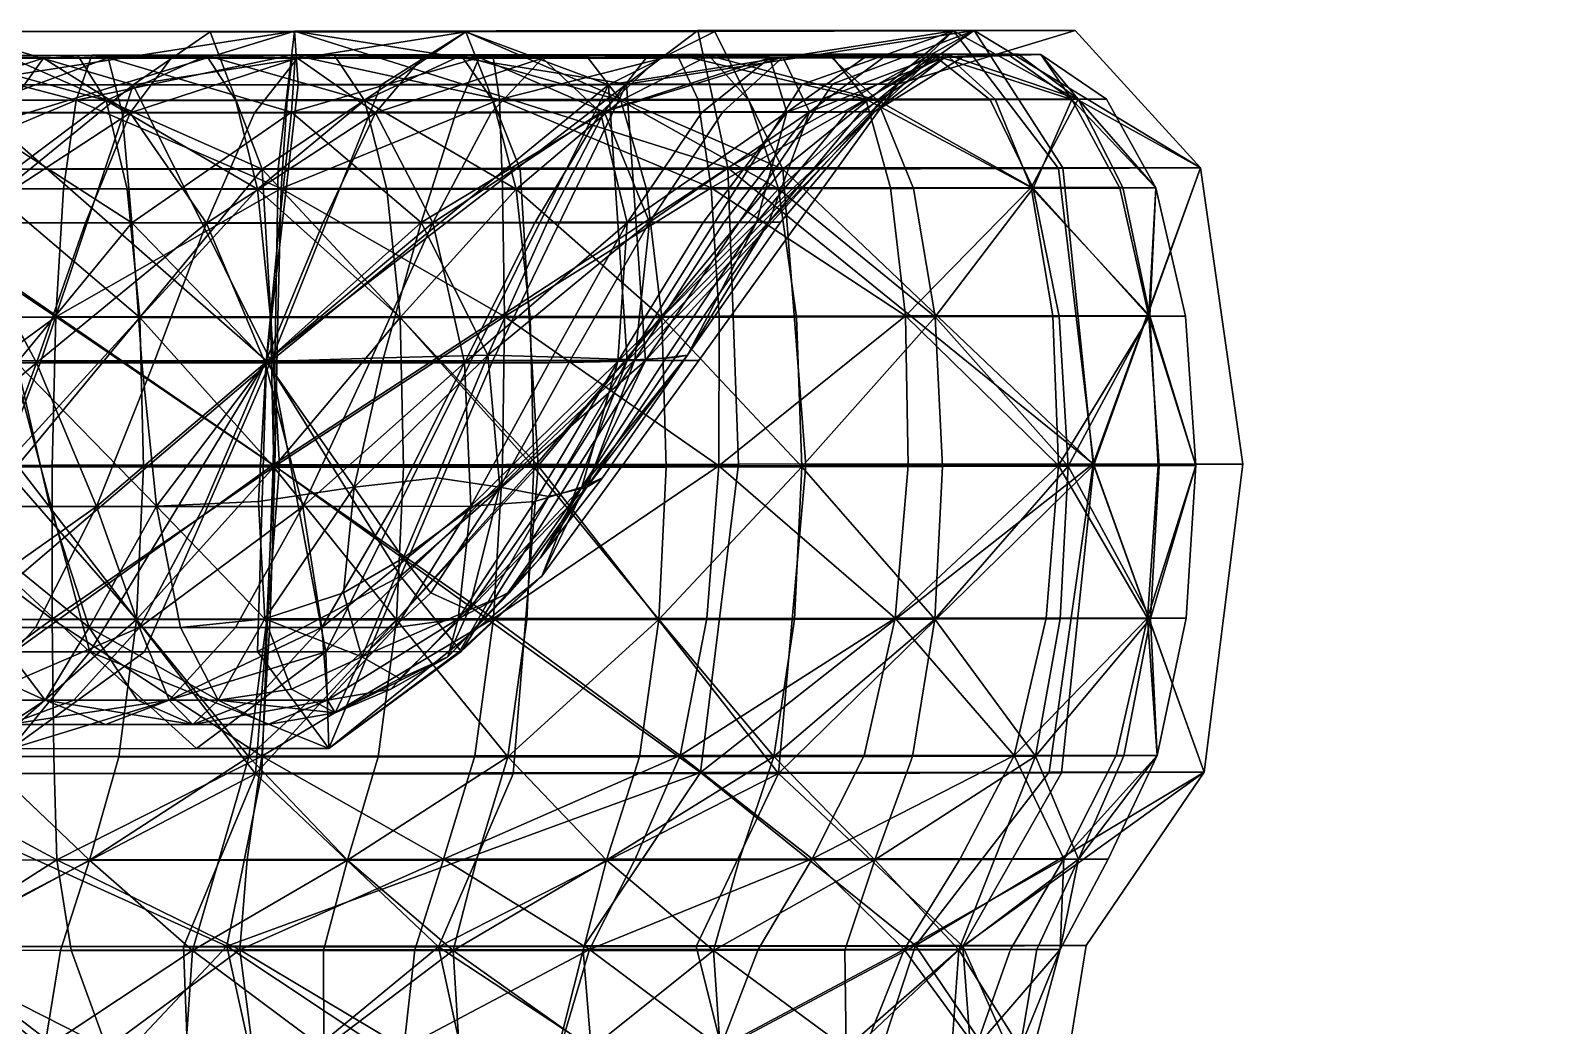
# Model space of a CAD drawing. Extents: x -333 to -8, y 0 to 313.
# Drawn here: x -59.9 to -15.25, y 283.21 to 312.48 of the extents above; entities that cross this region are included whole.
import ezdxf

# ---------------------------------------------------------------- set-up
doc = ezdxf.new("R2010")
doc.units = 0
doc.layers.add('Box02', color=7, linetype='CONTINUOUS')
doc.layers.add('Box05', color=7, linetype='CONTINUOUS')

msp = doc.modelspace()

# ---------------------------------------------------------------- meshes
at = {"layer": 'Box02', "color": 7}
mesh = msp.add_polyface(dxfattribs=at)
corners = [(-61.131023, 307.816162, 36.401573), (-57.665585, 310.418884, 33.303127), (-61.720406, 310.423187, 35.231228), (-62.508522, 311.745087, 33.673695), (-58.502018, 311.740875, 31.765034), (-54.709896, 311.738312, 29.681961), (-66.231873, 310.429688, 36.867756), (-66.916786, 311.751251, 35.27494), (-65.717171, 307.822876, 38.070736), (-64.524734, 310.061371, 29.716461), (-67.733513, 311.669617, 33.382195), (-63.456318, 311.663788, 31.808821), (-56.954002, 310.054901, 25.813057), (-59.513462, 311.659729, 29.920681), (-55.75563, 311.657166, 27.857273), (-60.662003, 310.057434, 27.847445), (-68.941414, 310.417145, -20.293491), (-63.552773, 311.742859, -19.881973), (-64.235062, 310.421448, -21.493275), (-61.95245, 310.058075, -15.973303), (-67.177864, 311.657532, -16.907568), (-66.124481, 310.055023, -14.871105), (-62.772766, 311.661041, -18.004389), (-58.545349, 310.428253, -22.228065), (-64.762215, 307.814758, -22.725513), (-52.511536, 307.830688, -23.740049), (-58.923393, 307.822052, -23.56798), (-58.084133, 311.749023, -20.505705), (-57.610252, 311.666473, -18.552837), (-57.194225, 310.062744, -16.521412), (-61.909729, 306.81604, 25.622696), (-65.022308, 306.813416, -12.724944), (-56.906563, 306.819855, -14.563374)]
mesh.append_faces([[corners[k] for k in face] for face in [(0, 1, 2), (3, 1, 4), (1, 3, 2), (1, 5, 4), (3, 6, 2), (6, 3, 7), (0, 6, 8), (6, 0, 2), (9, 10, 11), (3, 10, 7), (10, 3, 11), (12, 13, 14), (13, 12, 15), (5, 13, 4), (3, 13, 11), (13, 3, 4), (9, 13, 15), (13, 9, 11), (16, 17, 18), (19, 20, 21), (20, 19, 22), (17, 20, 22), (23, 24, 18), (23, 25, 26), (17, 23, 18), (23, 17, 27), (19, 28, 22), (28, 19, 29), (17, 28, 27), (28, 17, 22), (12, 30, 15), (30, 9, 15), (31, 19, 21), (19, 32, 29)]], dxfattribs={"vtx0": -1})
mesh = msp.add_polyface(dxfattribs=at)
corners = [(-57.665585, 310.418884, 33.303127), (-53.213848, 307.809174, 32.354416), (-53.851177, 310.416321, 31.207533), (-54.709896, 311.738312, 29.681961), (-59.513462, 311.659729, 29.920681), (-55.75563, 311.657166, 27.857273), (-50.060944, 310.41507, 29.06852), (-50.944782, 311.737061, 27.55747), (-47.219086, 311.737366, 25.158968), (-56.954002, 310.054901, 25.813057), (-52.03352, 311.655914, 25.758095), (-53.299248, 310.053589, 23.753984), (-49.744049, 310.05368, 21.477131), (-48.379143, 311.656097, 23.40966), (-52.511536, 307.830688, -23.740049), (-58.545349, 310.428253, -22.228065), (-52.340515, 310.436279, -22.301676), (-52.179146, 311.756287, -20.482862), (-58.084133, 311.749023, -20.505705), (-46.088776, 310.444366, -21.517914), (-46.289619, 311.76358, -19.680254), (-46.001514, 307.839355, -22.990364), (-52.210716, 310.068176, -16.47509), (-46.686741, 311.67926, -17.698557), (-52.108765, 311.672882, -18.4764), (-47.362846, 310.073608, -15.793983), (-57.610252, 311.666473, -18.552837), (-57.194225, 310.062744, -16.521412), (-54.714069, 306.812134, 21.628736), (-56.906563, 306.819855, -14.563374), (-48.400642, 306.828827, -14.187699)]
mesh.append_faces([[corners[k] for k in face] for face in [(0, 1, 2), (3, 0, 2), (4, 3, 5), (1, 6, 2), (3, 6, 7), (6, 3, 2), (6, 8, 7), (9, 10, 11), (10, 9, 5), (12, 10, 13), (10, 12, 11), (8, 10, 7), (10, 8, 13), (3, 10, 5), (10, 3, 7), (14, 15, 16), (17, 15, 18), (15, 17, 16), (17, 19, 16), (19, 17, 20), (14, 19, 21), (19, 14, 16), (22, 23, 24), (23, 22, 25), (17, 23, 20), (23, 17, 24), (17, 26, 24), (26, 17, 18), (22, 26, 27), (26, 22, 24), (28, 9, 11), (12, 28, 11), (29, 22, 27), (22, 30, 25)]], dxfattribs={"vtx0": -1})
mesh = msp.add_polyface(dxfattribs=at)
corners = [(-45.603966, 307.80835, 27.755407), (-49.019543, 304.03363, 30.891268), (-45.19413, 304.034088, 28.426287), (-49.409897, 307.807922, 30.207649), (-41.319107, 304.036713, 25.378483), (-39.868191, 307.846771, -21.067574), (-45.945122, 304.066376, -23.876444), (-46.001514, 307.839355, -22.990364), (-42.519409, 310.417786, 23.663588), (-46.286488, 310.415436, 26.636927), (-41.769821, 307.810852, 24.735769), (-47.219086, 311.737366, 25.158968), (-43.5452, 311.739471, 22.253851), (-50.060944, 310.41507, 29.06852), (-43.117523, 310.058411, 15.497745), (-44.824524, 311.657959, 20.598486), (-41.40168, 311.661682, 17.11108), (-46.334705, 310.055237, 18.789413), (-48.379143, 311.656097, 23.40966), (-49.744049, 310.05368, 21.477131), (-46.088776, 310.444366, -21.517914), (-40.867363, 311.769806, -17.964697), (-46.289619, 311.76358, -19.680254), (-43.011528, 310.078186, -14.437748), (-46.686741, 311.67926, -17.698557), (-47.362846, 310.073608, -15.793983), (-41.762623, 311.684692, -16.14279), (-48.053074, 306.813324, 16.918558), (-45.050838, 306.815979, 13.863223), (-47.11834, 302.70047, 12.060251), (-48.400642, 306.828827, -14.187699), (-44.68148, 306.832581, -13.072459), (-46.43544, 302.922058, -11.854345), (-41.680908, 306.834961, -11.287157), (-42.335583, 306.820038, 10.110834)]
mesh.append_faces([[corners[k] for k in face] for face in [(0, 1, 2), (1, 0, 3), (4, 0, 2), (5, 6, 7), (0, 8, 9), (8, 0, 10), (11, 8, 12), (8, 11, 9), (11, 13, 9), (13, 0, 9), (14, 15, 16), (15, 14, 17), (11, 15, 18), (15, 11, 12), (19, 15, 17), (15, 19, 18), (20, 5, 7), (21, 20, 22), (23, 24, 25), (24, 23, 26), (21, 24, 26), (24, 21, 22), (14, 27, 17), (27, 14, 28), (27, 19, 17), (29, 27, 28), (23, 30, 31), (30, 23, 25), (30, 32, 31), (33, 23, 31), (32, 33, 31), (14, 34, 28), (34, 29, 28)]], dxfattribs={"vtx0": -1})
mesh = msp.add_polyface(dxfattribs=at)
corners = [(-37.881226, 307.815857, 20.886835), (-41.319107, 304.036713, 25.378483), (-37.357506, 304.041901, 21.478285), (-41.769821, 307.810852, 24.735769), (-45.603966, 307.80835, 27.755407), (-45.945122, 304.066376, -23.876444), (-39.868191, 307.846771, -21.067574), (-39.629471, 304.074097, -21.902773), (-42.519409, 310.417786, 23.663588), (-38.751312, 310.422424, 19.899343), (-39.935539, 311.743683, 18.60952), (-43.5452, 311.739471, 22.253851), (-44.824524, 311.657959, 20.598486), (-41.40168, 311.661682, 17.11108), (-46.088776, 310.444366, -21.517914), (-40.258358, 310.451263, -19.680586), (-40.867363, 311.769806, -17.964697), (-35.317482, 310.455719, -16.593508), (-43.011528, 310.078186, -14.437748), (-37.754852, 311.688141, -13.73258), (-41.762623, 311.684692, -16.14279), (-39.517673, 310.081085, -12.366037), (-43.117523, 310.058411, 15.497745), (-38.142635, 311.667419, 12.733959), (-40.138802, 310.063293, 11.409032), (-37.640717, 310.06897, 6.856251), (-41.680908, 306.834961, -11.287157), (-36.968716, 310.082245, -9.624012), (-39.482246, 306.835876, -8.873833), (-42.115204, 302.78595, -8.171614), (-38.168812, 306.835297, -5.874532), (-40.563805, 302.922394, -2.335293), (-37.823925, 306.83316, -2.331295), (-38.530907, 306.829376, 1.713838), (-40.098534, 306.824768, 5.961125), (-42.609711, 302.74231, 4.970291), (-42.335583, 306.820038, 10.110834)]
mesh.append_faces([[corners[k] for k in face] for face in [(0, 1, 2), (1, 0, 3), (4, 1, 3), (5, 6, 7), (0, 8, 3), (8, 0, 9), (10, 8, 9), (8, 10, 11), (10, 12, 11), (12, 10, 13), (6, 14, 15), (14, 16, 15), (17, 6, 15), (16, 17, 15), (18, 19, 20), (19, 18, 21), (19, 16, 20), (22, 23, 24), (23, 22, 13), (23, 25, 24), (10, 23, 13), (18, 26, 21), (27, 26, 28), (26, 27, 21), (26, 29, 28), (30, 31, 32), (29, 30, 28), (25, 33, 34), (33, 35, 34), (31, 33, 32), (36, 22, 24), (35, 36, 34), (25, 36, 24), (36, 25, 34)]], dxfattribs={"vtx0": -1})
mesh = msp.add_polyface(dxfattribs=at)
corners = [(-34.142841, 304.079193, -18.399656), (-39.868191, 307.846771, -21.067574), (-34.586445, 307.851624, -17.720322), (-35.317482, 310.455719, -16.593508), (-32.959278, 311.775482, -11.54776), (-36.364204, 311.773804, -15.202998), (-40.867363, 311.769806, -17.964697), (-35.055176, 310.079041, -2.30965), (-32.983665, 311.688843, -6.698326), (-35.452076, 310.081604, -6.25683), (-36.968716, 310.082245, -9.624012), (-34.787258, 311.689575, -10.555303), (-37.754852, 311.688141, -13.73258), (-39.517673, 310.081085, -12.366037), (-37.881226, 307.815857, 20.886835), (-34.973793, 310.429688, 15.095031), (-38.751312, 310.422424, 19.899343), (-33.911942, 307.823669, 15.946694), (-39.935539, 311.743683, 18.60952), (-36.402493, 311.750244, 13.993372), (-33.335831, 311.757874, 8.757299), (-37.640717, 310.06897, 6.856251), (-38.142635, 311.667419, 12.733959), (-35.359341, 311.674072, 7.815789), (-33.363777, 311.680603, 2.705241), (-32.467896, 311.685883, -2.249021), (-35.865452, 310.074524, 2.172367), (-38.168812, 306.835297, -5.874532), (-37.823925, 306.83316, -2.331295), (-39.482246, 306.835876, -8.873833), (-38.530907, 306.829376, 1.713838)]
mesh.append_faces([[corners[k] for k in face] for face in [(0, 1, 2), (1, 3, 2), (4, 3, 5), (3, 6, 5), (7, 8, 9), (10, 8, 11), (8, 10, 9), (6, 12, 5), (4, 12, 11), (12, 4, 5), (10, 12, 13), (12, 10, 11), (14, 15, 16), (15, 14, 17), (18, 15, 19), (15, 18, 16), (15, 20, 19), (21, 22, 23), (20, 22, 19), (22, 20, 23), (22, 18, 19), (7, 24, 25), (24, 7, 26), (20, 24, 23), (21, 24, 26), (24, 21, 23), (7, 27, 28), (27, 7, 9), (10, 27, 9), (27, 10, 29), (7, 30, 26), (30, 7, 28), (30, 21, 26)]], dxfattribs={"vtx0": -1})
mesh = msp.add_polyface(dxfattribs=at)
corners = [(-26.780884, 307.848999, -2.009823), (-26.956015, 304.080566, -8.107579), (-27.749762, 307.852936, -7.903645), (-30.449289, 307.85376, -13.236412), (-34.142841, 304.079193, -18.399656), (-34.586445, 307.851624, -17.720322), (-26.983376, 304.06897, 4.394816), (-27.83568, 307.841797, 4.15725), (-35.317482, 310.455719, -16.593508), (-31.506151, 310.457642, -12.481446), (-32.959278, 311.775482, -11.54776), (-29.064373, 310.456848, -7.569169), (-28.232141, 310.453186, -2.08145), (-30.160683, 311.771393, -2.167066), (-30.831718, 311.774719, -7.151584), (-32.983665, 311.688843, -6.698326), (-35.055176, 310.079041, -2.30965), (-32.467896, 311.685883, -2.249021), (-34.787258, 311.689575, -10.555303), (-29.249464, 310.446503, 3.75695), (-30.388063, 307.832855, 10.256457), (-31.651594, 310.438202, 9.598337), (-33.335831, 311.757874, 8.757299), (-31.125305, 311.76535, 3.25319), (-34.973793, 310.429688, 15.095031), (-33.911942, 307.823669, 15.946694), (-33.363777, 311.680603, 2.705241)]
mesh.append_faces([[corners[k] for k in face] for face in [(0, 1, 2), (1, 3, 2), (3, 4, 5), (6, 0, 7), (3, 8, 9), (8, 3, 5), (8, 10, 9), (0, 11, 12), (11, 0, 2), (13, 11, 14), (11, 13, 12), (10, 11, 9), (11, 10, 14), (3, 11, 2), (11, 3, 9), (15, 16, 17), (10, 15, 14), (15, 10, 18), (13, 15, 17), (15, 13, 14), (0, 19, 7), (19, 0, 12), (20, 19, 21), (19, 20, 7), (22, 19, 23), (19, 22, 21), (13, 19, 12), (19, 13, 23), (22, 24, 21), (20, 24, 25), (24, 20, 21), (13, 26, 23), (26, 13, 17), (26, 22, 23)]], dxfattribs={"vtx0": -1})
mesh = msp.add_polyface(dxfattribs=at)
corners = [(-61.131023, 307.816162, 36.401573), (-65.411057, 304.048798, 38.793968), (-60.779438, 304.041931, 37.104889), (-65.717171, 307.822876, 38.070736), (-60.686455, 299.640747, 37.299194), (-56.669399, 304.037476, 35.151054), (-57.042072, 307.811768, 34.457592), (-64.762215, 307.814758, -22.725513), (-59.147743, 304.04834, -24.373499), (-65.076843, 304.040771, -23.465904), (-58.923393, 307.822052, -23.56798), (-65.181343, 299.639618, -23.699135), (-52.511536, 307.830688, -23.740049), (-57.665585, 310.418884, 33.303127), (-58.545349, 310.428253, -22.228065), (-61.909729, 306.81604, 25.622696), (-56.954002, 310.054901, 25.813057), (-58.270618, 306.813477, 23.628908), (-64.524734, 310.061371, 29.716461), (-65.674713, 306.819855, 27.476458), (-66.915642, 302.7052, 25.006001), (-63.265148, 302.701508, 23.166866), (-59.710388, 302.698944, 21.222065), (-64.736763, 298.479858, 20.400381), (-61.95245, 310.058075, -15.973303), (-65.022308, 306.813416, -12.724944), (-61.149231, 306.815979, -13.9015), (-60.295124, 302.700836, -11.675757), (-63.838135, 302.6987, -10.375422), (-67.256561, 302.697571, -8.769035), (-62.538731, 298.476929, -7.728884), (-54.714069, 306.812134, 21.628736), (-56.266945, 302.697571, 19.289244), (-57.946846, 298.475952, 16.642412), (-56.906563, 306.819855, -14.563374), (-56.613853, 302.703979, -12.537499), (-56.182697, 298.481201, -10.302566)]
mesh.append_faces([[corners[k] for k in face] for face in [(0, 1, 2), (1, 0, 3), (1, 4, 2), (4, 5, 2), (0, 5, 6), (5, 0, 2), (7, 8, 9), (8, 7, 10), (8, 11, 9), (12, 8, 10), (13, 0, 6), (7, 14, 10), (15, 16, 17), (18, 15, 19), (20, 15, 21), (15, 20, 19), (22, 15, 17), (15, 22, 21), (22, 23, 21), (23, 20, 21), (24, 25, 26), (27, 25, 28), (25, 27, 26), (25, 29, 28), (29, 30, 28), (30, 27, 28), (22, 31, 32), (31, 22, 17), (33, 22, 32), (34, 24, 26), (27, 34, 26), (34, 27, 35), (27, 36, 35)]], dxfattribs={"vtx0": -1})
mesh = msp.add_polyface(dxfattribs=at)
corners = [(-53.213848, 307.809174, 32.354416), (-56.669399, 304.037476, 35.151054), (-52.83231, 304.034912, 33.042999), (-57.042072, 307.811768, 34.457592), (-52.730659, 299.633698, 33.229519), (-49.019543, 304.03363, 30.891268), (-49.409897, 307.807922, 30.207649), (-52.511536, 307.830688, -23.740049), (-45.945122, 304.066376, -23.876444), (-52.610859, 304.057312, -24.605183), (-46.001514, 307.839355, -22.990364), (-52.699539, 299.656372, -24.938021), (-59.147743, 304.04834, -24.373499), (-57.665585, 310.418884, 33.303127), (-50.060944, 310.41507, 29.06852), (-45.603966, 307.80835, 27.755407), (-49.744049, 310.05368, 21.477131), (-48.053074, 306.813324, 16.918558), (-51.291183, 306.812073, 19.449505), (-52.986202, 302.697357, 17.218164), (-49.91954, 302.698334, 14.858582), (-47.11834, 302.70047, 12.060251), (-56.954002, 310.054901, 25.813057), (-54.714069, 306.812134, 21.628736), (-58.270618, 306.813477, 23.628908), (-56.266945, 302.697571, 19.289244), (-51.874031, 298.476379, 12.482146), (-52.210716, 310.068176, -16.47509), (-56.906563, 306.819855, -14.563374), (-52.566353, 306.824371, -14.671722), (-52.96051, 302.742249, -12.89718), (-56.613853, 302.703979, -12.537499), (-46.43544, 302.922058, -11.854345), (-48.400642, 306.828827, -14.187699), (-49.501274, 302.849792, -12.691332), (-50.365883, 299.04126, -11.116507), (-56.182697, 298.481201, -10.302566)]
mesh.append_faces([[corners[k] for k in face] for face in [(0, 1, 2), (1, 0, 3), (1, 4, 2), (0, 5, 6), (5, 0, 2), (4, 5, 2), (7, 8, 9), (8, 7, 10), (8, 11, 9), (11, 12, 9), (12, 7, 9), (0, 13, 3), (14, 0, 6), (15, 14, 6), (16, 17, 18), (19, 17, 20), (17, 19, 18), (17, 21, 20), (22, 23, 24), (19, 23, 18), (23, 19, 25), (23, 16, 18), (21, 26, 20), (27, 28, 29), (30, 28, 31), (28, 30, 29), (32, 33, 34), (30, 33, 29), (33, 30, 34), (33, 27, 29), (30, 35, 34), (35, 32, 34), (36, 30, 31)]], dxfattribs={"vtx0": -1})
mesh = msp.add_polyface(dxfattribs=at)
corners = [(-29.643919, 299.680756, -13.840859), (-34.446995, 295.189697, -18.547712), (-34.068935, 299.678497, -18.664469), (-39.637848, 299.67337, -22.247427), (-25.606945, 299.675812, -1.883704), (-27.031132, 295.191101, -7.918355), (-26.708138, 299.679932, -8.129603), (-26.956015, 304.080566, -8.107579), (-26.780884, 307.848999, -2.009823), (-25.905502, 304.076477, -1.969861), (-30.449289, 307.85376, -13.236412), (-29.810074, 304.081421, -13.692719), (-39.868191, 307.846771, -21.067574), (-34.142841, 304.079193, -18.399656), (-39.629471, 304.074097, -21.902773), (-29.363836, 299.658752, 10.827569), (-26.935802, 295.179626, 4.678522), (-26.685699, 299.668213, 4.543845), (-33.28302, 295.160858, 16.523046), (-33.060802, 299.649078, 16.642006), (-37.881226, 307.815857, 20.886835), (-33.272362, 304.050079, 16.45612), (-33.911942, 307.823669, 15.946694), (-37.357506, 304.041901, 21.478285), (-30.388063, 307.832855, 10.256457), (-29.626656, 304.059631, 10.64922), (-37.196033, 299.640778, 21.661692), (-26.983376, 304.06897, 4.394816), (-27.83568, 307.841797, 4.15725)]
mesh.append_faces([[corners[k] for k in face] for face in [(0, 1, 2), (1, 3, 2), (4, 5, 6), (5, 0, 6), (7, 8, 9), (10, 7, 11), (0, 7, 6), (7, 0, 11), (4, 7, 9), (7, 4, 6), (12, 13, 14), (3, 13, 2), (13, 3, 14), (0, 13, 11), (13, 0, 2), (13, 10, 11), (15, 16, 17), (16, 4, 17), (18, 15, 19), (20, 21, 22), (21, 20, 23), (24, 21, 25), (21, 24, 22), (15, 21, 19), (21, 15, 25), (26, 21, 23), (21, 26, 19), (8, 27, 9), (4, 27, 17), (27, 4, 9), (15, 27, 25), (27, 15, 17), (24, 27, 28), (27, 24, 25)]], dxfattribs={"vtx0": -1})
mesh = msp.add_polyface(dxfattribs=at)
corners = [(-45.081295, 299.632904, 28.609537), (-49.019543, 304.03363, 30.891268), (-48.914635, 299.632446, 31.075949), (-45.19413, 304.034088, 28.426287), (-37.196033, 299.640778, 21.661692), (-41.319107, 304.036713, 25.378483), (-41.18898, 299.635559, 25.561159), (-37.357506, 304.041901, 21.478285), (-39.637848, 299.67337, -22.247427), (-45.945122, 304.066376, -23.876444), (-39.629471, 304.074097, -21.902773), (-46.005302, 299.665527, -24.236731), (-42.115204, 302.78595, -8.171614), (-41.680908, 306.834961, -11.287157), (-43.962299, 302.854584, -10.320613), (-46.43544, 302.922058, -11.854345), (-40.563805, 302.922394, -2.335293), (-38.168812, 306.835297, -5.874532), (-40.927494, 302.854797, -5.488833), (-43.521729, 299.044891, -5.037132), (-44.894554, 296.956726, -2.355193), (-43.064476, 299.320862, -2.342982), (-44.654922, 298.768005, -7.384205), (-48.926582, 296.956726, -9.454894), (-46.079582, 299.0448, -9.291086), (-47.936356, 299.32074, -10.590836), (-42.609711, 302.74231, 4.970291), (-38.530907, 306.829376, 1.713838), (-41.188763, 302.850006, 1.225982), (-47.11834, 302.70047, 12.060251), (-42.335583, 306.820038, 10.110834), (-44.63398, 302.703796, 8.672937), (-46.934998, 298.480774, 6.928921), (-45.05117, 298.622467, 3.723631), (-49.236748, 298.478088, 9.94157), (-43.667641, 299.04126, 0.605135)]
mesh.append_faces([[corners[k] for k in face] for face in [(0, 1, 2), (1, 0, 3), (4, 5, 6), (5, 4, 7), (0, 5, 3), (5, 0, 6), (8, 9, 10), (9, 8, 11), (12, 13, 14), (13, 15, 14), (16, 17, 18), (17, 12, 18), (19, 20, 21), (12, 19, 18), (19, 12, 22), (16, 19, 21), (19, 16, 18), (23, 24, 25), (15, 24, 14), (24, 15, 25), (12, 24, 22), (24, 12, 14), (26, 27, 28), (27, 16, 28), (29, 30, 31), (30, 26, 31), (26, 32, 31), (32, 26, 33), (29, 32, 34), (32, 29, 31), (16, 35, 28), (35, 16, 21), (26, 35, 33), (35, 26, 28)]], dxfattribs={"vtx0": -1})
mesh = msp.add_polyface(dxfattribs=at)
corners = [(-62.978985, 294.914703, 15.409266), (-68.062599, 292.779266, 13.617172), (-66.333076, 294.917114, 17.243675), (-65.504868, 292.775818, 2.449976), (-64.178299, 294.913391, -2.940905), (-67.337692, 294.913361, -1.134597), (-59.461323, 292.776337, -1.170108), (-58.162346, 294.915588, -6.30958), (-61.090866, 294.914154, -4.691666), (-61.643578, 292.775787, 10.054323), (-59.742737, 294.91333, 13.59514), (-54.371387, 292.779358, -4.640634), (-55.479679, 294.917633, -7.717351), (-60.686455, 299.640747, 37.299194), (-56.770424, 295.148376, 34.978413), (-56.571026, 299.636292, 35.339371), (-60.872894, 295.152802, 36.94252), (-65.481133, 295.159668, 38.66206), (-65.327667, 299.647675, 39.002666), (-65.411057, 304.048798, 38.793968), (-56.669399, 304.037476, 35.151054), (-52.699539, 299.656372, -24.938021), (-59.256958, 295.159088, -24.430635), (-59.248802, 299.647278, -24.656944), (-65.181343, 299.639618, -23.699135), (-65.07811, 295.151581, -23.409893), (-59.147743, 304.04834, -24.373499), (-64.736763, 298.479858, 20.400381), (-61.27821, 298.477356, 18.509769), (-59.710388, 302.698944, 21.222065), (-62.538731, 298.476929, -7.728884), (-59.322155, 298.478668, -9.182858), (-65.786667, 298.476013, -6.049808), (-67.256561, 302.697571, -8.769035), (-60.295124, 302.700836, -11.675757), (-57.946846, 298.475952, 16.642412), (-56.682499, 294.912994, 11.709841), (-54.794758, 298.475647, 14.674482), (-56.182697, 298.481201, -10.302566)]
mesh.append_faces([[corners[k] for k in face] for face in [(0, 1, 2), (3, 4, 5), (6, 7, 8), (4, 6, 8), (9, 0, 10), (7, 11, 12), (13, 14, 15), (14, 13, 16), (13, 17, 16), (17, 13, 18), (13, 19, 18), (20, 13, 15), (21, 22, 23), (24, 22, 25), (22, 24, 23), (24, 26, 23), (26, 21, 23), (0, 27, 28), (27, 0, 2), (27, 29, 28), (7, 30, 8), (30, 7, 31), (4, 30, 32), (30, 4, 8), (30, 33, 32), (34, 30, 31), (0, 35, 10), (35, 0, 28), (36, 35, 37), (35, 36, 10), (29, 35, 28), (7, 38, 31), (38, 7, 12), (38, 34, 31)]], dxfattribs={"vtx0": -1})
mesh = msp.add_polyface(dxfattribs=at)
corners = [(-48.926582, 296.956726, -9.454894), (-50.139263, 294.050842, -7.26565), (-48.112118, 295.934082, -8.254219), (-50.682529, 295.932068, -9.346766), (-46.992924, 295.429321, -6.36558), (-53.000519, 295.172394, -8.776054), (-52.730659, 299.633698, 33.229519), (-56.770424, 295.148376, 34.978413), (-52.93301, 295.145782, 32.870178), (-56.571026, 299.636292, 35.339371), (-56.669399, 304.037476, 35.151054), (-49.119915, 295.144531, 30.718266), (-48.914635, 299.632446, 31.075949), (-49.019543, 304.03363, 30.891268), (-59.256958, 295.159088, -24.430635), (-52.699539, 299.656372, -24.938021), (-52.838619, 295.167999, -24.779512), (-46.26775, 295.176971, -24.1318), (-46.005302, 299.665527, -24.236731), (-45.945122, 304.066376, -23.876444), (-52.986202, 302.697357, 17.218164), (-57.946846, 298.475952, 16.642412), (-56.266945, 302.697571, 19.289244), (-54.794758, 298.475647, 14.674482), (-51.322773, 294.914948, 7.359909), (-51.874031, 298.476379, 12.482146), (-49.236748, 298.478088, 9.94157), (-53.856457, 294.913544, 9.661915), (-47.11834, 302.70047, 12.060251), (-49.91954, 302.698334, 14.858582), (-56.682499, 294.912994, 11.709841), (-50.365883, 299.04126, -11.116507), (-47.936356, 299.32074, -10.590836), (-53.178043, 298.62265, -10.982337), (-52.96051, 302.742249, -12.89718), (-46.43544, 302.922058, -11.854345), (-56.182697, 298.481201, -10.302566), (-55.479679, 294.917633, -7.717351), (-46.934998, 298.480774, 6.928921), (-49.139637, 294.917114, 4.712363)]
mesh.append_faces([[corners[k] for k in face] for face in [(0, 1, 2), (1, 0, 3), (1, 4, 2), (5, 1, 3), (6, 7, 8), (7, 6, 9), (6, 10, 9), (6, 11, 12), (11, 6, 8), (13, 6, 12), (14, 15, 16), (15, 17, 16), (17, 15, 18), (15, 19, 18), (20, 21, 22), (21, 20, 23), (24, 25, 26), (25, 24, 27), (25, 28, 26), (20, 25, 23), (25, 20, 29), (30, 25, 27), (25, 30, 23), (0, 31, 3), (31, 0, 32), (5, 31, 33), (31, 5, 3), (31, 34, 33), (35, 31, 32), (34, 36, 33), (5, 36, 37), (36, 5, 33), (24, 38, 39), (38, 24, 26)]], dxfattribs={"vtx0": -1})
mesh = msp.add_polyface(dxfattribs=at)
corners = [(-44.894554, 296.956726, -2.355193), (-47.611534, 294.050751, -2.555529), (-45.848309, 295.931915, -0.528703), (-45.800186, 295.934082, -4.174381), (-47.31287, 295.172089, 1.991941), (-46.992924, 295.429321, -6.36558), (-49.020718, 293.417236, -4.969718), (-40.778549, 291.148102, -21.710058), (-47.742237, 288.09726, -22.768595), (-46.818161, 291.140839, -23.622229), (-38.02338, 291.11792, 20.756393), (-41.40115, 295.147583, 25.253241), (-41.977322, 291.113037, 24.42417), (-37.412701, 295.15274, 21.425058), (-45.843826, 291.110565, 27.353046), (-45.289757, 295.144989, 28.265131), (-45.081295, 299.632904, 28.609537), (-41.18898, 299.635559, 25.561159), (-37.196033, 299.640778, 21.661692), (-49.119915, 295.144531, 30.718266), (-48.914635, 299.632446, 31.075949), (-46.26775, 295.176971, -24.1318), (-39.988991, 295.184631, -22.162775), (-39.637848, 299.67337, -22.247427), (-46.005302, 299.665527, -24.236731), (-43.521729, 299.044891, -5.037132), (-44.654922, 298.768005, -7.384205), (-46.079582, 299.0448, -9.291086), (-48.926582, 296.956726, -9.454894), (-48.112118, 295.934082, -8.254219), (-46.934998, 298.480774, 6.928921), (-45.05117, 298.622467, 3.723631), (-49.139637, 294.917114, 4.712363), (-43.667641, 299.04126, 0.605135), (-43.064476, 299.320862, -2.342982)]
mesh.append_faces([[corners[k] for k in face] for face in [(0, 1, 2), (1, 0, 3), (1, 4, 2), (5, 1, 3), (1, 5, 6), (7, 8, 9), (10, 11, 12), (11, 10, 13), (14, 11, 15), (11, 14, 12), (16, 11, 17), (11, 16, 15), (18, 11, 13), (11, 18, 17), (16, 19, 15), (19, 16, 20), (19, 14, 15), (7, 21, 22), (21, 7, 9), (23, 21, 24), (21, 23, 22), (0, 25, 3), (5, 25, 26), (25, 5, 3), (27, 28, 29), (5, 27, 29), (27, 5, 26), (4, 30, 31), (30, 4, 32), (0, 33, 34), (33, 0, 2), (4, 33, 2), (33, 4, 31)]], dxfattribs={"vtx0": -1})
mesh = msp.add_polyface(dxfattribs=at)
corners = [(-38.02338, 291.11792, 20.756393), (-35.051826, 288.083557, 15.445374), (-33.944775, 291.12561, 16.117937), (-30.319824, 291.134613, 10.744813), (-29.051935, 288.09964, 5.201568), (-26.744118, 291.150421, -1.261399), (-27.726831, 291.143372, 4.873033), (-29.489735, 288.109436, -6.590581), (-27.949997, 291.154236, -7.422468), (-30.952402, 291.154999, -13.174633), (-36.888035, 288.108185, -17.301321), (-40.778549, 291.148102, -21.710058), (-35.359276, 291.152893, -18.082344), (-34.446995, 295.189697, -18.547712), (-39.988991, 295.184631, -22.162775), (-30.006224, 295.191925, -13.671332), (-29.643919, 299.680756, -13.840859), (-39.637848, 299.67337, -22.247427), (-27.031132, 295.191101, -7.918355), (-25.886171, 295.187073, -1.673497), (-25.606945, 299.675812, -1.883704), (-26.935802, 295.179626, 4.678522), (-29.596071, 295.170349, 10.84245), (-29.363836, 299.658752, 10.827569), (-33.28302, 295.160858, 16.523046), (-37.412701, 295.15274, 21.425058), (-37.196033, 299.640778, 21.661692), (-33.060802, 299.649078, 16.642006)]
mesh.append_faces([[corners[k] for k in face] for face in [(0, 1, 2), (1, 3, 2), (4, 5, 6), (3, 4, 6), (5, 7, 8), (7, 9, 8), (10, 11, 12), (9, 10, 12), (11, 13, 12), (13, 11, 14), (9, 13, 15), (13, 9, 12), (13, 16, 15), (17, 13, 14), (5, 18, 19), (18, 5, 8), (18, 20, 19), (16, 18, 15), (9, 18, 8), (18, 9, 15), (5, 21, 6), (21, 5, 19), (3, 21, 22), (21, 3, 6), (21, 23, 22), (20, 21, 19), (0, 24, 25), (24, 0, 2), (26, 24, 27), (24, 26, 25), (23, 24, 22), (3, 24, 2), (24, 3, 22)]], dxfattribs={"vtx0": -1})
mesh = msp.add_polyface(dxfattribs=at)
corners = [(-68.062599, 292.779266, 13.617172), (-62.978985, 294.914703, 15.409266), (-64.817619, 292.777008, 11.837799), (-64.178299, 294.913391, -2.940905), (-65.504868, 292.775818, 2.449976), (-62.413338, 292.775726, 0.639877), (-60.542149, 292.06308, 4.442172), (-63.58556, 292.063293, 6.259442), (-66.72625, 292.064362, 8.030603), (-58.162346, 294.915588, -6.30958), (-59.461323, 292.776337, -1.170108), (-56.747715, 292.777588, -2.942703), (-55.113049, 292.064789, 0.641811), (-57.687485, 292.063599, 2.57192), (-56.682499, 294.912994, 11.709841), (-55.806736, 292.77597, 6.27055), (-58.615082, 292.775482, 8.215615), (-61.643578, 292.775787, 10.054323), (-59.742737, 294.91333, 13.59514), (-54.371387, 292.779358, -4.640634), (-53.089165, 291.132355, -24.170593), (-59.116146, 288.08197, -22.498039), (-59.20261, 291.123932, -23.706894), (-66.555168, 288.083984, 36.19381), (-61.359558, 291.118347, 35.992901), (-65.88559, 291.125031, 37.73737), (-53.463467, 291.11142, 31.921207), (-56.770424, 295.148376, 34.978413), (-57.291061, 291.113983, 34.024044), (-60.872894, 295.152802, 36.94252), (-65.481133, 295.159668, 38.66206), (-64.769547, 291.116821, -22.582867), (-59.256958, 295.159088, -24.430635), (-65.07811, 295.151581, -23.409893)]
mesh.append_faces([[corners[k] for k in face] for face in [(0, 1, 2), (3, 4, 5), (6, 4, 7), (4, 6, 5), (4, 8, 7), (9, 10, 11), (12, 10, 13), (10, 12, 11), (6, 10, 5), (10, 6, 13), (10, 3, 5), (14, 15, 16), (6, 15, 13), (15, 6, 16), (15, 12, 13), (1, 17, 2), (8, 17, 7), (17, 8, 2), (6, 17, 16), (17, 6, 7), (14, 17, 18), (17, 14, 16), (19, 9, 11), (20, 21, 22), (23, 24, 25), (26, 27, 28), (24, 27, 29), (27, 24, 28), (24, 30, 25), (30, 24, 29), (31, 32, 22), (32, 31, 33), (32, 20, 22)]], dxfattribs={"vtx0": -1})
mesh = msp.add_polyface(dxfattribs=at)
corners = [(-51.322773, 294.914948, 7.359909), (-55.806736, 292.77597, 6.27055), (-53.856457, 294.913544, 9.661915), (-53.293137, 292.777222, 4.168001), (-56.682499, 294.912994, 11.709841), (-55.113049, 292.064789, 0.641811), (-53.000519, 295.172394, -8.776054), (-54.371387, 292.779358, -4.640634), (-52.209518, 293.098267, -6.127187), (-55.479679, 294.917633, -7.717351), (-50.929462, 292.405151, -3.273806), (-52.910305, 292.066498, -1.355031), (-56.747715, 292.777588, -2.942703), (-46.992924, 295.429321, -6.36558), (-50.139263, 294.050842, -7.26565), (-49.020718, 293.417236, -4.969718), (-47.31287, 295.172089, 1.991941), (-47.611534, 294.050751, -2.555529), (-49.284771, 293.098053, -0.453985), (-51.148895, 292.779053, 1.85684), (-49.139637, 294.917114, 4.712363), (-47.742237, 288.09726, -22.768595), (-53.089165, 291.132355, -24.170593), (-46.818161, 291.140839, -23.622229), (-56.770424, 295.148376, 34.978413), (-53.463467, 291.11142, 31.921207), (-52.93301, 295.145782, 32.870178), (-49.119915, 295.144531, 30.718266), (-49.660133, 291.110138, 29.774797), (-45.843826, 291.110565, 27.353046), (-59.256958, 295.159088, -24.430635), (-52.838619, 295.167999, -24.779512), (-46.26775, 295.176971, -24.1318)]
mesh.append_faces([[corners[k] for k in face] for face in [(0, 1, 2), (1, 0, 3), (1, 4, 2), (5, 1, 3), (6, 7, 8), (7, 6, 9), (10, 7, 11), (7, 10, 8), (5, 7, 12), (7, 5, 11), (13, 14, 15), (10, 14, 8), (14, 10, 15), (14, 6, 8), (16, 17, 18), (10, 17, 15), (17, 10, 18), (0, 19, 3), (19, 0, 20), (5, 19, 11), (19, 5, 3), (10, 19, 18), (19, 10, 11), (16, 19, 20), (19, 16, 18), (21, 22, 23), (24, 25, 26), (25, 27, 26), (27, 25, 28), (29, 27, 28), (22, 30, 31), (22, 32, 23), (32, 22, 31)]], dxfattribs={"vtx0": -1})
mesh = msp.add_polyface(dxfattribs=at)
corners = [(-57.643394, 282.540863, -20.026949), (-59.220879, 278.818268, -17.261848), (-61.712246, 282.535706, -18.19043), (-53.729275, 285.430756, -22.07214), (-58.696701, 285.424042, -21.154562), (-63.315136, 285.418335, -19.62133), (-64.769547, 291.116821, -22.582867), (-59.116146, 288.08197, -22.498039), (-64.258057, 288.075562, -21.202744), (-59.20261, 291.123932, -23.706894), (-53.512215, 288.0896, -23.15221), (-65.533119, 282.532135, -16.268484), (-67.409576, 285.414581, -17.921862), (-68.641975, 288.071442, -19.662992), (-59.483036, 282.533844, 29.032032), (-54.497036, 278.812897, 25.621033), (-55.323967, 282.531342, 26.805738), (-64.143524, 278.830841, 30.383291), (-63.796551, 282.54248, 31.149755), (-63.058697, 285.421844, 32.642715), (-59.006905, 285.416565, 30.626764), (-55.119984, 285.414032, 28.506001), (-68.327255, 282.561798, 33.098843), (-61.359558, 291.118347, 35.992901), (-66.555168, 288.083984, 36.19381), (-62.167259, 288.077576, 34.408363), (-67.399254, 285.431274, 34.493572), (-53.463467, 291.11142, 31.921207), (-58.156399, 288.073334, 32.432133), (-54.346138, 288.07077, 30.338818), (-57.291061, 291.113983, 34.024044)]
mesh.append_faces([[corners[k] for k in face] for face in [(0, 1, 2), (3, 0, 4), (5, 0, 2), (0, 5, 4), (6, 7, 8), (7, 6, 9), (5, 7, 4), (7, 5, 8), (3, 7, 10), (7, 3, 4), (1, 11, 2), (5, 11, 12), (11, 5, 2), (5, 13, 8), (14, 15, 16), (17, 14, 18), (19, 14, 20), (14, 19, 18), (21, 14, 16), (14, 21, 20), (19, 22, 18), (22, 17, 18), (23, 24, 25), (19, 24, 26), (24, 19, 25), (27, 28, 29), (28, 27, 30), (21, 28, 20), (28, 21, 29), (19, 28, 25), (28, 19, 20), (23, 28, 30), (28, 23, 25)]], dxfattribs={"vtx0": -1})
mesh = msp.add_polyface(dxfattribs=at)
corners = [(-52.031422, 278.828857, -21.11805), (-57.643394, 282.540863, -20.026949), (-53.361847, 282.546844, -21.278162), (-53.729275, 285.430756, -22.07214), (-44.152687, 278.839661, -20.616371), (-48.90287, 282.552856, -21.444183), (-44.301743, 282.558136, -20.025133), (-43.447411, 285.443359, -20.262697), (-48.587849, 285.437531, -21.924658), (-47.742237, 288.09726, -22.768595), (-40.778549, 291.148102, -21.710058), (-42.102184, 288.103851, -20.95052), (-53.089165, 291.132355, -24.170593), (-53.512215, 288.0896, -23.15221), (-59.116146, 288.08197, -22.498039), (-45.646778, 278.814392, 20.48275), (-43.395275, 282.533844, 19.455683), (-47.280525, 282.531342, 22.1126), (-47.450455, 285.4133, 23.991274), (-43.630596, 285.415497, 21.318136), (-55.119984, 285.414032, 28.506001), (-51.256611, 282.530518, 24.530939), (-51.274044, 285.412872, 26.340696), (-55.323967, 282.531342, 26.805738), (-53.463467, 291.11142, 31.921207), (-50.560028, 288.069519, 28.202131), (-49.660133, 291.110138, 29.774797), (-54.346138, 288.07077, 30.338818), (-45.843826, 291.110565, 27.353046), (-46.767807, 288.069855, 25.83326), (-42.939209, 288.072113, 23.043385), (-41.977322, 291.113037, 24.42417)]
mesh.append_faces([[corners[k] for k in face] for face in [(0, 1, 2), (1, 3, 2), (4, 5, 6), (7, 5, 8), (5, 7, 6), (3, 5, 2), (5, 3, 8), (5, 0, 2), (9, 10, 11), (12, 9, 13), (3, 9, 8), (9, 3, 13), (7, 9, 11), (9, 7, 8), (14, 12, 13), (15, 16, 17), (18, 16, 19), (16, 18, 17), (20, 21, 22), (21, 20, 23), (18, 21, 17), (21, 18, 22), (24, 25, 26), (25, 24, 27), (28, 25, 29), (25, 28, 26), (18, 25, 22), (25, 18, 29), (20, 25, 27), (25, 20, 22), (18, 30, 29), (30, 18, 19), (28, 30, 31), (30, 28, 29)]], dxfattribs={"vtx0": -1})
mesh = msp.add_polyface(dxfattribs=at)
corners = [(-35.395802, 278.846405, -12.694866), (-38.161594, 273.68454, -19.664787), (-39.670055, 278.84375, -17.386375), (-37.779053, 278.822876, 14.588799), (-35.895515, 282.544037, 13.045986), (-39.600418, 282.538086, 16.465158), (-34.279011, 278.829132, 11.193215), (-39.795853, 285.419647, 18.181702), (-35.927597, 285.425934, 14.442379), (-32.572899, 285.433197, 10.130392), (-31.51091, 278.835693, 7.39425), (-35.051826, 288.083557, 15.445374), (-38.02338, 291.11792, 20.756393), (-39.043972, 288.076569, 19.643694), (-43.395275, 282.533844, 19.455683), (-41.577026, 278.817871, 17.663279), (-43.630596, 285.415497, 21.318136), (-42.939209, 288.072113, 23.043385), (-41.977322, 291.113037, 24.42417), (-44.152687, 278.839661, -20.616371), (-39.593739, 282.56192, -16.521132), (-44.301743, 282.558136, -20.025133), (-35.33297, 282.563934, -11.613992), (-34.189182, 285.449127, -11.658583), (-38.48296, 285.447296, -16.636848), (-43.447411, 285.443359, -20.262697), (-32.073547, 282.563934, -5.985538), (-40.778549, 291.148102, -21.710058), (-36.888035, 288.108185, -17.301321), (-42.102184, 288.103851, -20.95052), (-32.537857, 288.110107, -12.341257)]
mesh.append_faces([[corners[k] for k in face] for face in [(0, 1, 2), (3, 4, 5), (4, 3, 6), (7, 4, 8), (4, 7, 5), (4, 9, 8), (10, 4, 6), (11, 12, 13), (9, 11, 8), (7, 11, 13), (11, 7, 8), (3, 14, 15), (14, 3, 5), (7, 14, 5), (14, 7, 16), (12, 17, 13), (17, 12, 18), (7, 17, 16), (17, 7, 13), (19, 20, 2), (20, 19, 21), (0, 20, 22), (20, 0, 2), (23, 20, 24), (20, 23, 22), (25, 20, 21), (20, 25, 24), (26, 0, 22), (27, 28, 29), (25, 28, 24), (28, 25, 29), (23, 28, 30), (28, 23, 24)]], dxfattribs={"vtx0": -1})
mesh = msp.add_polyface(dxfattribs=at)
corners = [(-29.906624, 278.845734, -1.742951), (-30.06601, 273.69043, -10.2367), (-31.938482, 278.847198, -7.245752), (-35.395802, 278.846405, -12.694866), (-30.775196, 282.556915, 4.708035), (-29.908773, 278.841553, 3.109622), (-30.369585, 282.561676, -0.317591), (-31.51091, 278.835693, 7.39425), (-32.785473, 282.55069, 9.144753), (-32.572899, 285.433197, 10.130392), (-30.27882, 285.440216, 5.275959), (-29.592422, 285.44577, -0.090705), (-35.895515, 282.544037, 13.045986), (-30.319824, 291.134613, 10.744813), (-35.051826, 288.083557, 15.445374), (-31.531557, 288.091705, 10.585605), (-26.744118, 291.150421, -1.261399), (-29.051935, 288.09964, 5.201568), (-28.181734, 288.106018, -0.569554), (-32.073547, 282.563934, -5.985538), (-31.060776, 285.448669, -5.939375), (-34.189182, 285.449127, -11.658583), (-35.33297, 282.563934, -11.613992), (-29.489735, 288.109436, -6.590581), (-30.952402, 291.154999, -13.174633), (-32.537857, 288.110107, -12.341257), (-36.888035, 288.108185, -17.301321)]
mesh.append_faces([[corners[k] for k in face] for face in [(0, 1, 2), (1, 3, 2), (0, 4, 5), (4, 0, 6), (7, 4, 8), (4, 7, 5), (9, 4, 10), (4, 9, 8), (11, 4, 6), (4, 11, 10), (9, 12, 8), (12, 7, 8), (13, 14, 15), (14, 9, 15), (16, 17, 18), (11, 17, 10), (17, 11, 18), (9, 17, 15), (17, 9, 10), (17, 13, 15), (0, 19, 6), (19, 0, 2), (11, 19, 20), (19, 11, 6), (21, 19, 22), (19, 21, 20), (3, 19, 2), (23, 16, 18), (24, 23, 25), (21, 23, 20), (23, 21, 25), (11, 23, 18), (23, 11, 20), (26, 24, 25)]], dxfattribs={"vtx0": -1})
at = {"layer": 'Box05', "color": 7}
mesh = msp.add_polyface(dxfattribs=at)
corners = [(-70.466255, 308.41452, -127.926033), (-60.277805, 299.682892, -130.072708), (-60.759491, 308.39856, -131.005585), (-53.073822, 308.39212, -135.171051), (-52.566479, 299.676422, -134.25209), (-44.952602, 299.675171, -138.606476), (-39.370541, 308.43219, -189.849548), (-52.748959, 299.700073, -193.453232), (-52.601612, 308.414551, -192.270386), (-65.398865, 308.397095, -190.952789), (-65.841545, 299.681671, -191.923233), (-62.224678, 312.445648, -133.793228), (-54.604351, 312.43927, -137.923279), (-72.878677, 310.892609, -135.046677), (-64.353622, 310.880188, -137.827194), (-56.871197, 310.87384, -141.879227), (-72.359108, 312.437683, -185.279617), (-62.248348, 310.876831, -184.058395), (-64.054604, 312.443359, -188.051575), (-47.080322, 312.438049, -142.226273), (-45.485271, 308.3909, -139.510956), (-49.578209, 310.872528, -146.044479), (-52.126328, 312.458038, -188.743164), (-42.352268, 310.89859, -182.378632), (-52.011734, 310.887787, -184.463867), (-66.826622, 302.75827, -142.499054), (-59.587482, 302.751892, -146.409393), (-67.371803, 302.750641, -176.788589), (-60.419697, 302.753845, -179.812103), (-42.883018, 310.877167, -151.867737), (-52.819389, 302.750305, -150.257614), (-52.946465, 302.761047, -181.02478), (-49.007847, 296.428925, -177.519409), (-46.292103, 302.768005, -179.989166)]
mesh.append_faces([[corners[k] for k in face] for face in [(0, 1, 2), (1, 3, 2), (3, 1, 4), (5, 3, 4), (6, 7, 8), (7, 9, 8), (9, 7, 10), (11, 3, 12), (3, 11, 2), (11, 0, 2), (13, 11, 14), (11, 15, 14), (15, 11, 12), (16, 17, 18), (19, 3, 20), (3, 19, 12), (19, 15, 12), (15, 19, 21), (22, 9, 18), (9, 22, 8), (22, 6, 8), (23, 22, 24), (22, 17, 24), (17, 22, 18), (25, 15, 26), (15, 25, 14), (17, 27, 28), (29, 30, 21), (30, 15, 21), (15, 30, 26), (31, 17, 28), (17, 31, 24), (31, 23, 24), (31, 32, 33)]], dxfattribs={"vtx0": -1})
mesh = msp.add_polyface(dxfattribs=at)
corners = [(-53.073822, 308.39212, -135.171051), (-44.952602, 299.675171, -138.606476), (-45.485271, 308.3909, -139.510956), (-37.755493, 308.398102, -146.140854), (-25.463747, 308.434845, -169.899246), (-28.626541, 299.72644, -182.225052), (-29.514904, 308.439453, -181.591415), (-39.370541, 308.43219, -189.849548), (-28.604759, 299.702637, -156.630539), (-29.64613, 308.416901, -157.176346), (-47.080322, 312.438049, -142.226273), (-39.75655, 312.444153, -148.573212), (-42.883018, 310.877167, -151.867737), (-49.578209, 310.872528, -146.044479), (-52.126328, 312.458038, -188.743164), (-40.256626, 312.472748, -186.314209), (-42.352268, 310.89859, -182.378632), (-32.127853, 312.478607, -179.724518), (-29.150986, 312.474609, -170.167145), (-34.373158, 310.899567, -170.388687), (-36.282665, 310.90271, -177.618607), (-32.736996, 312.459717, -158.835114), (-37.19397, 310.888611, -160.893753), (-41.7966, 302.770599, -176.267868), (-46.292103, 302.768005, -179.989166), (-40.222832, 302.768402, -170.328629), (-42.333672, 302.761047, -162.639236)]
mesh.append_faces([[corners[k] for k in face] for face in [(0, 1, 2), (1, 3, 2), (4, 5, 6), (5, 7, 6), (3, 8, 9), (8, 4, 9), (10, 3, 11), (3, 10, 2), (10, 12, 13), (12, 10, 11), (7, 14, 15), (14, 16, 15), (17, 7, 15), (7, 17, 6), (17, 4, 6), (4, 17, 18), (17, 19, 18), (19, 17, 20), (17, 16, 20), (16, 17, 15), (21, 4, 18), (4, 21, 9), (21, 3, 9), (3, 21, 11), (21, 12, 11), (12, 21, 22), (21, 19, 22), (19, 21, 18), (23, 16, 24), (16, 23, 20), (23, 19, 20), (19, 23, 25), (19, 26, 22), (26, 12, 22)]], dxfattribs={"vtx0": -1})
mesh = msp.add_polyface(dxfattribs=at)
corners = [(-51.110298, 291.355621, -171.116959), (-44.845699, 296.428925, -170.164124), (-47.221775, 294.211731, -174.493561), (-47.26836, 294.206787, -165.553116), (-25.358887, 290.655975, -169.186737), (-33.853436, 285.562378, -179.478912), (-29.920231, 290.660431, -181.547028), (-40.181839, 290.653229, -190.48613), (-44.952602, 299.675171, -138.606476), (-37.88356, 290.619781, -146.295441), (-37.083065, 299.682739, -145.333435), (-45.685368, 290.612671, -139.85733), (-37.755493, 308.398102, -146.140854), (-52.748959, 299.700073, -193.453232), (-39.059376, 299.718719, -191.038269), (-39.370541, 308.43219, -189.849548), (-28.626541, 299.72644, -182.225052), (-24.218863, 299.721619, -169.820251), (-25.463747, 308.434845, -169.899246), (-28.604759, 299.702637, -156.630539), (-29.560698, 290.638336, -156.754059), (-52.819389, 302.750305, -150.257614), (-42.883018, 310.877167, -151.867737), (-46.931675, 302.753387, -155.261597), (-42.352268, 310.89859, -182.378632), (-52.946465, 302.761047, -181.02478), (-46.292103, 302.768005, -179.989166), (-41.7966, 302.770599, -176.267868), (-40.222832, 302.768402, -170.328629), (-49.007847, 296.428925, -177.519409), (-42.333672, 302.761047, -162.639236), (-34.373158, 310.899567, -170.388687), (-51.206287, 294.201904, -159.93602)]
mesh.append_faces([[corners[k] for k in face] for face in [(0, 1, 2), (1, 0, 3), (4, 5, 6), (5, 7, 6), (8, 9, 10), (9, 8, 11), (12, 8, 10), (7, 13, 14), (13, 15, 14), (16, 7, 14), (7, 16, 6), (16, 4, 6), (4, 16, 17), (16, 18, 17), (15, 16, 14), (19, 4, 17), (4, 19, 20), (19, 9, 20), (9, 19, 10), (19, 12, 10), (18, 19, 17), (21, 22, 23), (24, 25, 26), (27, 1, 28), (1, 27, 2), (27, 29, 2), (29, 27, 26), (30, 31, 28), (22, 30, 23), (30, 32, 23), (32, 30, 3), (30, 1, 3), (1, 30, 28)]], dxfattribs={"vtx0": -1})
mesh = msp.add_polyface(dxfattribs=at)
corners = [(-60.471252, 291.350189, -163.293396), (-70.609772, 294.201202, -167.306595), (-66.722542, 291.351379, -159.725967), (-64.215912, 294.200562, -170.979797), (-58.147503, 294.202759, -174.440704), (-55.010635, 291.351929, -167.072189), (-51.206287, 294.201904, -159.93602), (-56.538765, 294.199982, -155.721848), (-62.841751, 294.20166, -152.147156), (-51.110298, 291.355621, -171.116959), (-53.217121, 294.207184, -177.03833), (-49.007847, 296.428925, -177.519409), (-47.221775, 294.211731, -174.493561), (-47.26836, 294.206787, -165.553116), (-60.277805, 299.682892, -130.072708), (-53.275215, 290.613892, -135.516693), (-52.566479, 299.676422, -134.25209), (-60.9622, 290.620361, -131.350494), (-70.543861, 290.6362, -128.108719), (-44.952602, 299.675171, -138.606476), (-45.685368, 290.612671, -139.85733), (-52.748959, 299.700073, -193.453232), (-65.356506, 290.618774, -190.796524), (-65.841545, 299.681671, -191.923233), (-53.080822, 290.635895, -192.655212), (-40.181839, 290.653229, -190.48613), (-66.826622, 302.75827, -142.499054), (-69.6912, 294.207733, -148.448517), (-59.587482, 302.751892, -146.409393), (-67.371803, 302.750641, -176.788589), (-60.419697, 302.753845, -179.812103), (-52.819389, 302.750305, -150.257614), (-46.931675, 302.753387, -155.261597), (-52.946465, 302.761047, -181.02478)]
mesh.append_faces([[corners[k] for k in face] for face in [(0, 1, 2), (1, 0, 3), (0, 4, 3), (4, 0, 5), (0, 6, 5), (6, 0, 7), (0, 8, 7), (8, 0, 2), (9, 4, 5), (4, 9, 10), (9, 11, 10), (11, 9, 12), (9, 6, 13), (6, 9, 5), (14, 15, 16), (15, 14, 17), (14, 18, 17), (19, 15, 20), (15, 19, 16), (21, 22, 23), (22, 21, 24), (21, 25, 24), (26, 8, 27), (8, 26, 28), (29, 4, 30), (4, 29, 3), (31, 8, 28), (8, 31, 7), (31, 6, 7), (6, 31, 32), (11, 33, 10), (33, 4, 10), (4, 33, 30)]], dxfattribs={"vtx0": -1})
mesh = msp.add_polyface(dxfattribs=at)
corners = [(-46.08223, 267.785156, -191.546677), (-45.113731, 279.561096, -188.889191), (-40.543118, 267.798279, -193.669952), (-52.791462, 279.550385, -188.954514), (-59.754856, 279.539856, -184.612854), (-51.098228, 267.772583, -185.276733), (-43.185982, 253.112259, -186.993225), (-58.893642, 267.7612, -179.324188), (-66.914436, 279.533905, -180.257935), (-36.803493, 267.768097, -149.099243), (-55.163311, 279.534729, -142.577713), (-48.830143, 267.759918, -142.234726), (-46.583591, 279.535858, -147.481064), (-63.121979, 267.768524, -135.719955), (-64.380646, 279.541595, -137.889877), (-42.525154, 253.091705, -140.193481), (-54.109657, 285.543304, -190.239822), (-63.91761, 285.530029, -187.40625), (-43.59663, 285.556732, -188.798859), (-40.181839, 290.653229, -190.48613), (-53.080822, 290.635895, -192.655212), (-65.356506, 290.618774, -190.796524), (-71.545586, 285.524811, -183.902542), (-38.809597, 279.54361, -153.022507), (-47.886623, 285.525146, -143.607971), (-55.39291, 285.526367, -139.315125), (-53.275215, 290.613892, -135.516693), (-45.685368, 290.612671, -139.85733), (-62.99527, 285.532745, -135.194809), (-70.543861, 290.6362, -128.108719), (-60.9622, 290.620361, -131.350494)]
mesh.append_faces([[corners[k] for k in face] for face in [(0, 1, 2), (1, 0, 3), (0, 4, 3), (4, 0, 5), (0, 6, 5), (7, 4, 5), (4, 7, 8), (6, 7, 5), (9, 10, 11), (10, 9, 12), (13, 10, 14), (10, 13, 11), (13, 15, 11), (16, 4, 17), (4, 16, 3), (16, 1, 3), (1, 16, 18), (16, 19, 18), (19, 16, 20), (16, 21, 20), (21, 16, 17), (22, 4, 8), (4, 22, 17), (23, 24, 12), (24, 10, 12), (10, 24, 25), (24, 26, 25), (26, 24, 27), (28, 10, 25), (10, 28, 14), (29, 28, 30), (28, 26, 30), (26, 28, 25)]], dxfattribs={"vtx0": -1})
mesh = msp.add_polyface(dxfattribs=at)
corners = [(-34.299732, 253.149109, -200.002487), (-46.08223, 267.785156, -191.546677), (-40.543118, 267.798279, -193.669952), (-22.905127, 267.804474, -166.264099), (-29.803217, 279.566925, -168.29039), (-32.009418, 279.556458, -159.624542), (-23.471283, 267.816071, -176.556412), (-15.253164, 253.179581, -186.172424), (-16.407005, 253.134201, -159.673569), (-27.881872, 267.785492, -156.910141), (-38.809597, 279.54361, -153.022507), (-36.803493, 267.768097, -149.099243), (-46.583591, 279.535858, -147.481064), (-42.525154, 253.091705, -140.193481), (-48.830143, 267.759918, -142.234726), (-31.178375, 267.811279, -187.182449), (-45.113731, 279.561096, -188.889191), (-35.811153, 279.567535, -180.023209), (-32.461765, 285.545319, -157.103302), (-28.82638, 285.55899, -167.255295), (-40.301285, 285.530884, -149.171371), (-37.88356, 290.619781, -146.295441), (-29.560698, 290.638336, -156.754059), (-25.358887, 290.655975, -169.186737), (-47.886623, 285.525146, -143.607971), (-45.685368, 290.612671, -139.85733), (-33.853436, 285.562378, -179.478912), (-43.59663, 285.556732, -188.798859), (-40.181839, 290.653229, -190.48613)]
mesh.append_faces([[corners[k] for k in face] for face in [(0, 1, 2), (3, 4, 5), (4, 3, 6), (3, 7, 6), (8, 3, 9), (3, 10, 9), (10, 3, 5), (11, 10, 12), (10, 11, 9), (11, 8, 9), (13, 11, 14), (15, 16, 17), (16, 15, 2), (15, 0, 2), (7, 15, 6), (15, 4, 6), (4, 15, 17), (18, 4, 19), (4, 18, 5), (18, 10, 5), (10, 18, 20), (18, 21, 20), (21, 18, 22), (18, 23, 22), (23, 18, 19), (24, 10, 20), (24, 21, 25), (21, 24, 20), (26, 16, 27), (16, 26, 17), (26, 4, 17), (4, 26, 19), (26, 23, 19), (28, 26, 27)]], dxfattribs={"vtx0": -1})

doc.saveas('drawing.dxf')
